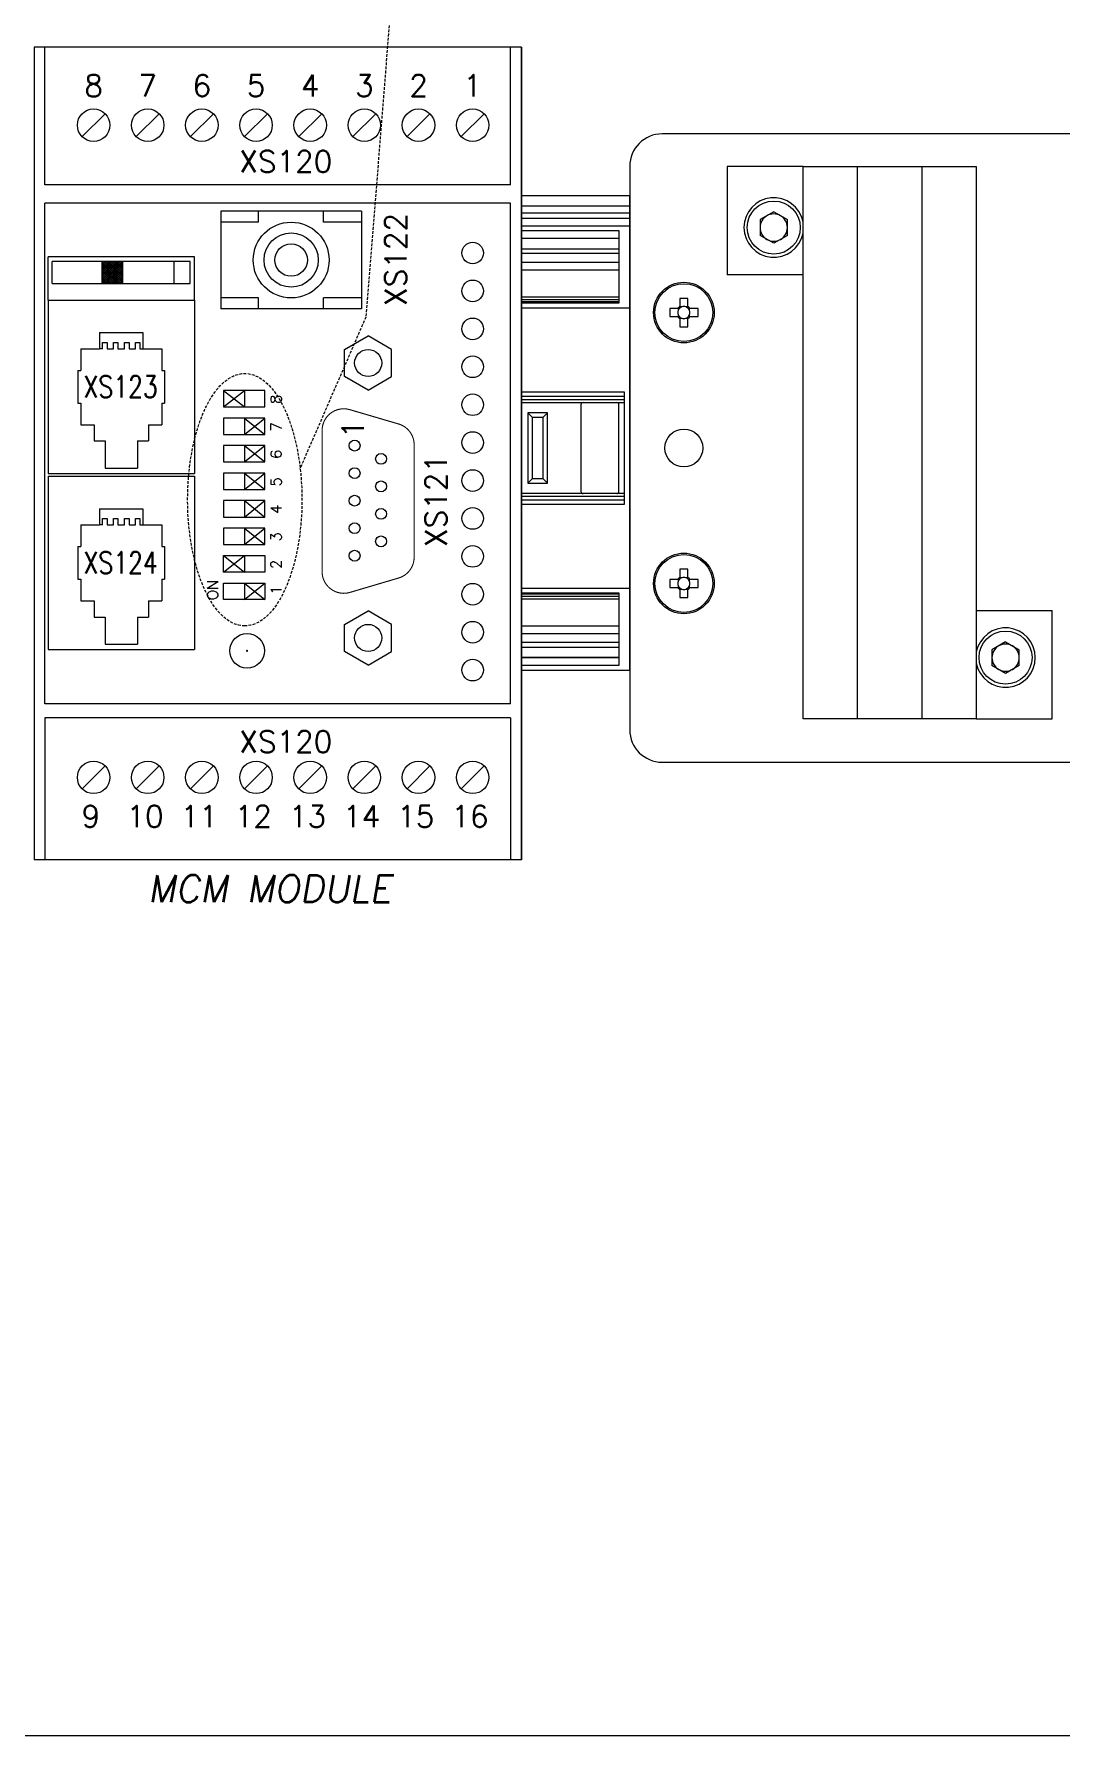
# Model space of a CAD drawing. Extents: x -2993 to 3661, y -4147 to -1441.
# Drawn here: x 1997.8 to 2092.6, y -3728.9 to -3571.8 of the extents above; entities that cross this region are included whole.
import ezdxf
from ezdxf.enums import TextEntityAlignment as Align

# ---------------------------------------------------------------- set-up
doc = ezdxf.new("R2010")
doc.units = 0
doc.header["$LTSCALE"] = 0.1
doc.header["$MEASUREMENT"] = 0
doc.linetypes.add('DASHED', pattern=[19.05, 12.7, -6.35])
doc.layers.get('0').update_dxf_attribs({"linetype": 'CONTINUOUS'})
doc.layers.add('DIM', color=5, linetype='CONTINUOUS')
doc.styles.get("Standard").update_dxf_attribs({"font": 'simplex.shx'})

msp = doc.modelspace()

# ---------------------------------------------------------------- hatches: boundary and pattern name
at = {"lineweight": 13}
h = msp.add_hatch(dxfattribs=at)
h.set_pattern_fill('ANSI37', color=256, angle=180, style=0)
h.set_pattern_definition([(225, (3277.30596, -1324.89629), (0.0883883476, -0.0883883476), []), (315, (3277.30596, -1324.89629), (0.0883883476, 0.0883883476), [])])
h.paths.add_polyline_path([(2004.03, -3594.78), (2005.94, -3594.78), (2005.94, -3592.76), (2004.03, -3592.76)])

# ---------------------------------------------------------------- linework, layer by layer
at = {"linetype": 'DASHED', "lineweight": 13, "ltscale": 0.2}
for p, q in [((2033.81, -3530.33), (2028.41, -3597.89)), ((2028.41, -3597.89), (2022.32, -3611.9))]:
    msp.add_line(p, q, dxfattribs=at)
at = {"lineweight": 13}
for p, q in [((1997.77, -3572.98), (1997.77, -3647.98)), ((1997.77, -3572.98), (1997.77, -3647.98)), ((1997.77, -3572.98), (1997.77, -3647.98)), ((1997.77, -3572.98), (1997.77, -3647.98)), ((1997.77, -3572.98), (1997.77, -3647.98)), ((1997.77, -3572.98), (1997.77, -3647.98)), ((1997.77, -3572.98), (1997.77, -3647.98)), ((1997.77, -3572.98), (1997.77, -3647.98)), ((1997.77, -3572.98), (1997.77, -3647.98)), ((2042.77, -3572.98), (1997.77, -3572.98)), ((2042.77, -3572.98), (1997.77, -3572.98)), ((1997.77, -3573.48), (1997.77, -3647.48)), ((1998.77, -3585.68), (1998.77, -3572.98)), ((2041.77, -3585.68), (2041.77, -3572.98)), ((2042.77, -3572.97), (2042.77, -3647.97)), ((2042.77, -3572.97), (2042.77, -3647.97)), ((2042.77, -3572.97), (2042.77, -3647.97)), ((2042.77, -3572.97), (2042.77, -3647.97)), ((2042.77, -3572.97), (2042.77, -3647.97)), ((2042.77, -3572.97), (2042.77, -3647.97)), ((2042.77, -3572.97), (2042.77, -3647.97)), ((2042.77, -3572.97), (2042.77, -3647.97)), ((2042.77, -3572.97), (2042.77, -3647.97)), ((2042.77, -3572.98), (2042.77, -3647.98)), ((2042.77, -3572.98), (2042.77, -3647.98)), ((2042.77, -3572.98), (2042.77, -3647.98)), ((2042.77, -3572.98), (2042.77, -3647.98)), ((2042.77, -3572.98), (2042.77, -3647.98)), ((2042.77, -3572.98), (2042.77, -3647.98)), ((2042.77, -3572.98), (2042.77, -3647.98)), ((2042.77, -3572.98), (2042.77, -3647.98)), ((2042.77, -3572.98), (2042.77, -3647.98)), ((2042.77, -3573.47), (2042.77, -3647.47)), ((2042.77, -3573.48), (2042.77, -3647.48)), ((2004.33, -3579.12), (2002.21, -3581.24)), ((2009.33, -3579.12), (2007.21, -3581.24)), ((2014.33, -3579.12), (2012.21, -3581.24)), ((2019.33, -3579.12), (2017.21, -3581.24)), ((2024.33, -3579.12), (2022.21, -3581.24)), ((2029.33, -3579.12), (2027.21, -3581.24)), ((2034.33, -3579.12), (2032.21, -3581.24)), ((2039.33, -3579.12), (2037.21, -3581.24)), ((2041.77, -3585.68), (1998.77, -3585.68)), ((1998.77, -3633.58), (1998.77, -3587.38)), ((2041.77, -3587.38), (1998.77, -3587.38)), ((2041.77, -3633.58), (2041.77, -3587.38)), ((2028.01, -3588.13), (2015.01, -3588.13)), ((2015.01, -3588.13), (2015.01, -3597.13)), ((2018.51, -3589.13), (2015.01, -3589.13)), ((2018.51, -3589.13), (2018.51, -3588.13)), ((2024.51, -3589.13), (2024.51, -3588.13)), ((2028.01, -3589.13), (2024.51, -3589.13)), ((2028.01, -3588.13), (2028.01, -3597.13)), ((2012.58, -3592.33), (1999.08, -3592.33)), ((1999.08, -3596.33), (1999.08, -3592.33)), ((2012.58, -3596.33), (2012.58, -3592.33)), ((1999.08, -3596.33), (1999.08, -3612.33)), ((1999.08, -3596.33), (2012.58, -3596.33)), ((2012.58, -3596.33), (2012.58, -3612.33)), ((2018.51, -3596.13), (2015.01, -3596.13)), ((2028.01, -3597.13), (2015.01, -3597.13)), ((2018.51, -3597.13), (2018.51, -3596.13)), ((2024.51, -3597.13), (2024.51, -3596.13)), ((2028.01, -3596.13), (2024.51, -3596.13)), ((2003.83, -3599.33), (2007.83, -3599.33)), ((2003.83, -3599.33), (2003.83, -3600.83)), ((2007.83, -3599.33), (2007.83, -3600.83)), ((2026.45, -3600.88), (2028.62, -3599.63)), ((2030.78, -3600.88), (2028.62, -3599.63)), ((2002.08, -3600.83), (2002.08, -3602.83)), ((2002.08, -3600.83), (2003.83, -3600.83)), ((2004.1, -3600.83), (2003.83, -3600.83)), ((2007.55, -3600.83), (2007.83, -3600.83)), ((2007.83, -3600.83), (2009.58, -3600.83)), ((2009.58, -3600.83), (2009.58, -3602.83)), ((2026.45, -3603.38), (2026.45, -3600.88)), ((2030.78, -3603.38), (2030.78, -3600.88)), ((2001.83, -3602.83), (2002.08, -3602.83)), ((2001.83, -3602.83), (2001.83, -3605.83)), ((2009.58, -3602.83), (2009.83, -3602.83)), ((2009.83, -3602.83), (2009.83, -3605.83)), ((2028.62, -3604.63), (2026.45, -3603.38)), ((2028.62, -3604.63), (2030.78, -3603.38)), ((2015.28, -3606.19), (2017.19, -3604.67)), ((2015.28, -3604.67), (2017.19, -3606.19)), ((2001.83, -3605.83), (2002.08, -3605.83)), ((2002.08, -3605.83), (2002.08, -3607.83)), ((2009.58, -3605.83), (2009.83, -3605.83)), ((2009.58, -3605.83), (2009.58, -3607.83)), ((2002.08, -3607.83), (2003.33, -3607.83)), ((2003.33, -3607.83), (2003.33, -3609.33)), ((2008.33, -3607.83), (2009.58, -3607.83)), ((2008.33, -3607.83), (2008.33, -3609.33)), ((2017.19, -3608.73), (2019.09, -3607.21)), ((2017.19, -3607.21), (2019.09, -3608.73)), ((2003.33, -3609.33), (2004.33, -3609.33)), ((2004.33, -3609.33), (2004.33, -3611.83)), ((2007.33, -3609.33), (2007.33, -3611.83)), ((2007.33, -3609.33), (2008.33, -3609.33)), ((2017.19, -3611.27), (2019.09, -3609.75)), ((2017.19, -3609.75), (2019.09, -3611.27)), ((1999.08, -3612.33), (2012.58, -3612.33)), ((1999.08, -3612.58), (2012.58, -3612.58)), ((1999.08, -3612.58), (1999.08, -3628.58)), ((2004.33, -3611.83), (2007.33, -3611.83)), ((2012.58, -3612.58), (2012.58, -3628.58)), ((2017.19, -3613.81), (2019.09, -3612.29)), ((2017.19, -3612.29), (2019.09, -3613.81)), ((2003.83, -3615.58), (2007.83, -3615.58)), ((2003.83, -3615.58), (2003.83, -3617.08)), ((2007.83, -3615.58), (2007.83, -3617.08)), ((2017.19, -3616.35), (2019.09, -3614.83)), ((2017.19, -3614.83), (2019.09, -3616.35)), ((2002.08, -3617.08), (2002.08, -3619.08)), ((2002.08, -3617.08), (2003.83, -3617.08)), ((2004.1, -3617.08), (2003.83, -3617.08)), ((2007.55, -3617.08), (2007.83, -3617.08)), ((2007.83, -3617.08), (2009.58, -3617.08)), ((2009.58, -3617.08), (2009.58, -3619.08)), ((2017.19, -3618.89), (2019.09, -3617.37)), ((2017.19, -3617.37), (2019.09, -3618.89)), ((2001.83, -3619.08), (2002.08, -3619.08)), ((2001.83, -3619.08), (2001.83, -3622.08)), ((2009.58, -3619.08), (2009.83, -3619.08)), ((2009.83, -3619.08), (2009.83, -3622.08)), ((2015.28, -3621.43), (2017.19, -3619.91)), ((2015.28, -3619.91), (2017.19, -3621.43)), ((2001.83, -3622.08), (2002.08, -3622.08)), ((2002.08, -3622.08), (2002.08, -3624.08)), ((2009.58, -3622.08), (2009.58, -3624.08)), ((2009.58, -3622.08), (2009.83, -3622.08)), ((2017.19, -3623.97), (2019.09, -3622.45)), ((2017.19, -3622.45), (2019.09, -3623.97)), ((2002.08, -3624.08), (2003.33, -3624.08)), ((2003.33, -3624.08), (2003.33, -3625.58)), ((2008.33, -3624.08), (2008.33, -3625.58)), ((2008.33, -3624.08), (2009.58, -3624.08)), ((2003.33, -3625.58), (2004.33, -3625.58)), ((2004.33, -3625.58), (2004.33, -3628.08)), ((2007.33, -3625.58), (2008.33, -3625.58)), ((2007.33, -3625.58), (2007.33, -3628.08)), ((2026.45, -3626.26), (2028.62, -3625.01)), ((2030.78, -3626.26), (2028.62, -3625.01)), ((2026.45, -3628.76), (2026.45, -3626.26)), ((2030.78, -3628.76), (2030.78, -3626.26)), ((1999.08, -3628.58), (2012.58, -3628.58)), ((2004.33, -3628.08), (2007.33, -3628.08)), ((2028.62, -3630.01), (2026.45, -3628.76)), ((2028.62, -3630.01), (2030.78, -3628.76)), ((2041.77, -3633.58), (1998.77, -3633.58)), ((2041.77, -3634.88), (1998.77, -3634.88)), ((1998.77, -3634.88), (1998.77, -3647.98)), ((2041.77, -3634.88), (2041.77, -3647.98)), ((2004.33, -3639.32), (2002.21, -3641.44)), ((2009.33, -3639.32), (2007.21, -3641.44)), ((2014.33, -3639.32), (2012.21, -3641.44)), ((2019.33, -3639.32), (2017.21, -3641.44)), ((2024.33, -3639.32), (2022.21, -3641.44)), ((2029.33, -3639.32), (2027.21, -3641.44)), ((2034.33, -3639.32), (2032.21, -3641.44)), ((2039.33, -3639.32), (2037.21, -3641.44)), ((2042.77, -3647.98), (1997.77, -3647.98))]:
    msp.add_line(p, q, dxfattribs=at)
at = {"color": 7, "linetype": 'Continuous', "lineweight": 13}
for p, q in [((2042.77, -3647.98), (2042.77, -3572.98)), ((2042.77, -3572.98), (2042.77, -3599.48)), ((2042.77, -3573.47), (2042.77, -3647.47)), ((2042.77, -3573.47), (2042.77, -3647.47)), ((2042.77, -3573.47), (2042.77, -3599.97)), ((2097.77, -3580.98), (2055.77, -3580.98)), ((2052.77, -3583.98), (2052.77, -3635.98)), ((2061.77, -3583.98), (2061.77, -3593.98)), ((2068.77, -3583.98), (2061.77, -3583.98)), ((2068.77, -3634.98), (2068.77, -3583.98)), ((2068.77, -3583.98), (2073.77, -3583.98)), ((2073.77, -3583.98), (2073.77, -3634.98)), ((2073.77, -3583.98), (2079.77, -3583.98)), ((2079.77, -3634.98), (2079.77, -3583.98)), ((2079.77, -3583.98), (2084.77, -3583.98)), ((2084.77, -3583.98), (2084.77, -3634.98)), ((2042.77, -3586.68), (2042.77, -3587.66)), ((2042.77, -3586.68), (2052.77, -3586.68)), ((2042.77, -3587.66), (2042.77, -3588.28)), ((2052.77, -3587.66), (2042.77, -3587.66)), ((2042.77, -3589.88), (2042.77, -3587.88)), ((2052.77, -3587.66), (2052.77, -3586.68)), ((2052.77, -3588.28), (2052.77, -3587.66)), ((2042.77, -3588.78), (2042.77, -3588.28)), ((2042.77, -3588.28), (2052.77, -3588.28)), ((2042.77, -3588.78), (2042.77, -3589.48)), ((2052.77, -3588.78), (2042.77, -3588.78)), ((2042.77, -3589.48), (2042.77, -3589.91)), ((2042.77, -3589.48), (2052.77, -3589.48)), ((2052.77, -3588.78), (2052.77, -3588.28)), ((2052.77, -3589.48), (2052.77, -3588.78)), ((2052.77, -3597.03), (2052.77, -3589.48)), ((2066.07, -3588.17), (2064.81, -3588.9)), ((2064.81, -3588.9), (2064.81, -3590.35)), ((2066.07, -3588.17), (2067.33, -3588.9)), ((2067.33, -3590.35), (2067.33, -3588.9)), ((2042.77, -3611.38), (2042.77, -3589.88)), ((2042.77, -3590.61), (2042.77, -3589.91)), ((2042.77, -3589.91), (2051.77, -3589.91)), ((2042.77, -3590.65), (2042.77, -3590.61)), ((2042.77, -3590.61), (2051.77, -3590.61)), ((2042.77, -3591.61), (2042.77, -3590.65)), ((2051.77, -3590.65), (2042.77, -3590.65)), ((2051.77, -3589.91), (2051.77, -3596.6)), ((2066.07, -3591.08), (2064.81, -3590.35)), ((2067.33, -3590.35), (2066.07, -3591.08)), ((2042.77, -3592.04), (2042.77, -3591.61)), ((2051.77, -3591.61), (2042.77, -3591.61)), ((2042.77, -3592.04), (2042.77, -3592.82)), ((2051.77, -3592.04), (2042.77, -3592.04)), ((2042.77, -3593.53), (2042.77, -3592.82)), ((2042.77, -3592.82), (2051.77, -3592.82)), ((2042.77, -3596.06), (2042.77, -3593.53)), ((2042.77, -3593.53), (2051.77, -3593.53)), ((2068.77, -3593.98), (2061.77, -3593.98)), ((2042.77, -3596.06), (2042.77, -3596.26)), ((2051.77, -3596.06), (2042.77, -3596.06)), ((2042.77, -3596.5), (2042.77, -3596.26)), ((2042.77, -3596.26), (2051.77, -3596.26)), ((2042.77, -3596.6), (2042.77, -3596.5)), ((2051.77, -3596.5), (2042.77, -3596.5)), ((2051.77, -3596.6), (2042.77, -3596.6)), ((2042.77, -3596.6), (2042.77, -3597.03)), ((2042.77, -3597.03), (2052.77, -3597.03)), ((2042.77, -3597.03), (2042.77, -3604.78)), ((2052.77, -3622.92), (2052.77, -3597.03)), ((2057.21, -3597.11), (2056.46, -3597.11)), ((2057.24, -3597.11), (2057.24, -3597.3)), ((2057.4, -3596.17), (2057.4, -3596.91)), ((2057.6, -3596.95), (2057.4, -3596.95)), ((2058.14, -3596.95), (2057.95, -3596.95)), ((2058.14, -3596.91), (2058.14, -3596.17)), ((2058.3, -3597.3), (2058.3, -3597.11)), ((2059.08, -3597.11), (2058.34, -3597.11)), ((2056.46, -3597.85), (2057.21, -3597.85)), ((2057.24, -3597.65), (2057.24, -3597.85)), ((2057.4, -3598), (2057.6, -3598)), ((2057.4, -3598.04), (2057.4, -3598.78)), ((2057.95, -3598), (2058.14, -3598)), ((2058.14, -3598.78), (2058.14, -3598.04)), ((2058.3, -3597.85), (2058.3, -3597.65)), ((2058.34, -3597.85), (2059.08, -3597.85)), ((2042.77, -3605.18), (2042.77, -3604.78)), ((2042.77, -3604.78), (2052.27, -3604.78)), ((2042.77, -3605.54), (2042.77, -3605.18)), ((2042.77, -3605.18), (2052.27, -3605.18)), ((2052.27, -3604.78), (2052.27, -3615.18)), ((2042.77, -3605.78), (2042.77, -3605.54)), ((2052.27, -3605.54), (2042.77, -3605.54)), ((2042.77, -3605.78), (2052.27, -3605.78)), ((2042.77, -3614.18), (2042.77, -3605.78)), ((2043.37, -3606.73), (2043.77, -3607.13)), ((2045.17, -3606.73), (2043.37, -3606.73)), ((2043.37, -3606.73), (2043.37, -3613.23)), ((2044.77, -3607.13), (2045.17, -3606.73)), ((2045.17, -3613.23), (2045.17, -3606.73)), ((2048.27, -3605.98), (2048.27, -3613.98)), ((2051.77, -3613.98), (2051.77, -3605.98)), ((2043.77, -3607.13), (2044.77, -3607.13)), ((2043.77, -3607.13), (2043.77, -3612.83)), ((2044.77, -3612.83), (2044.77, -3607.13)), ((2043.77, -3612.83), (2043.37, -3613.23)), ((2043.37, -3613.23), (2045.17, -3613.23)), ((2044.77, -3612.83), (2043.77, -3612.83)), ((2045.17, -3613.23), (2044.77, -3612.83)), ((2042.77, -3614.41), (2042.77, -3614.18)), ((2052.27, -3614.18), (2042.77, -3614.18)), ((2042.77, -3614.78), (2042.77, -3614.41)), ((2042.77, -3614.41), (2052.27, -3614.41)), ((2042.77, -3615.18), (2042.77, -3614.78)), ((2052.27, -3614.78), (2042.77, -3614.78)), ((2052.27, -3615.18), (2042.77, -3615.18)), ((2042.77, -3615.18), (2042.77, -3622.92)), ((2042.77, -3620.48), (2042.77, -3637.16)), ((2042.77, -3620.97), (2042.77, -3637.66)), ((2057.21, -3622.11), (2056.46, -3622.11)), ((2057.24, -3622.11), (2057.24, -3622.3)), ((2057.24, -3622.65), (2057.24, -3622.85)), ((2057.4, -3621.17), (2057.4, -3621.91)), ((2057.6, -3621.95), (2057.4, -3621.95)), ((2058.14, -3621.95), (2057.95, -3621.95)), ((2058.14, -3621.91), (2058.14, -3621.17)), ((2058.3, -3622.3), (2058.3, -3622.11)), ((2058.3, -3622.85), (2058.3, -3622.65)), ((2059.08, -3622.11), (2058.34, -3622.11)), ((2042.77, -3622.92), (2042.77, -3623.36)), ((2042.77, -3622.92), (2052.77, -3622.92)), ((2042.77, -3623.36), (2051.77, -3623.36)), ((2042.77, -3623.45), (2042.77, -3623.36)), ((2042.77, -3623.45), (2051.77, -3623.45)), ((2042.77, -3623.69), (2042.77, -3623.45)), ((2051.77, -3623.69), (2042.77, -3623.69)), ((2042.77, -3623.69), (2042.77, -3623.89)), ((2042.77, -3623.89), (2051.77, -3623.89)), ((2042.77, -3626.43), (2042.77, -3623.89)), ((2051.77, -3623.36), (2051.77, -3630.04)), ((2052.77, -3630.48), (2052.77, -3622.92)), ((2056.46, -3622.85), (2057.21, -3622.85)), ((2057.4, -3623), (2057.6, -3623)), ((2057.4, -3623.04), (2057.4, -3623.78)), ((2057.95, -3623), (2058.14, -3623)), ((2058.14, -3623.78), (2058.14, -3623.04)), ((2058.34, -3622.85), (2059.08, -3622.85)), ((2084.77, -3624.98), (2091.77, -3624.98)), ((2091.77, -3634.98), (2091.77, -3624.98)), ((2051.77, -3626.43), (2042.77, -3626.43)), ((2042.77, -3627.14), (2042.77, -3626.43)), ((2051.77, -3627.14), (2042.77, -3627.14)), ((2042.77, -3627.14), (2042.77, -3627.91)), ((2042.77, -3627.91), (2051.77, -3627.91)), ((2042.77, -3628.35), (2042.77, -3627.91)), ((2042.77, -3628.35), (2051.77, -3628.35)), ((2042.77, -3629.3), (2042.77, -3628.35)), ((2087.47, -3627.87), (2086.21, -3628.6)), ((2086.21, -3628.6), (2086.21, -3630.05)), ((2087.47, -3627.87), (2088.73, -3628.6)), ((2088.73, -3630.05), (2088.73, -3628.6)), ((2042.77, -3629.3), (2051.77, -3629.3)), ((2042.77, -3629.35), (2042.77, -3629.3)), ((2051.77, -3629.35), (2042.77, -3629.35)), ((2042.77, -3630.04), (2042.77, -3629.35)), ((2051.77, -3630.04), (2042.77, -3630.04)), ((2042.77, -3630.04), (2042.77, -3630.48)), ((2042.77, -3630.48), (2052.77, -3630.48)), ((2087.47, -3630.78), (2086.21, -3630.05)), ((2088.73, -3630.05), (2087.47, -3630.78)), ((2073.77, -3634.98), (2068.77, -3634.98)), ((2079.77, -3634.98), (2073.77, -3634.98)), ((2084.77, -3634.98), (2079.77, -3634.98)), ((2084.77, -3634.98), (2091.77, -3634.98)), ((2055.77, -3638.98), (2097.77, -3638.98)), ((2042.77, -3642.33), (2042.77, -3647.47))]:
    msp.add_line(p, q, dxfattribs=at)
at = {"linetype": 'Continuous', "lineweight": 13}
for p, q in [((2012.2, -3592.76), (1999.45, -3592.76)), ((1999.45, -3594.78), (1999.45, -3592.76)), ((2004.03, -3592.76), (2004.03, -3594.78)), ((2005.94, -3592.76), (2005.94, -3594.78)), ((2010.7, -3594.78), (2010.7, -3592.76)), ((2012.2, -3594.78), (2012.2, -3592.76)), ((1999.45, -3594.78), (2012.2, -3594.78)), ((2004.1, -3600.24), (2004.51, -3600.24)), ((2004.1, -3600.83), (2004.1, -3600.24)), ((2004.51, -3600.24), (2004.51, -3600.83)), ((2005.12, -3600.24), (2005.52, -3600.24)), ((2005.12, -3600.83), (2005.12, -3600.24)), ((2005.52, -3600.24), (2005.52, -3600.83)), ((2006.13, -3600.83), (2006.13, -3600.24)), ((2006.13, -3600.24), (2006.54, -3600.24)), ((2006.54, -3600.24), (2006.54, -3600.83)), ((2007.15, -3600.24), (2007.55, -3600.24)), ((2007.15, -3600.83), (2007.15, -3600.24)), ((2007.55, -3600.24), (2007.55, -3600.83)), ((2004.51, -3600.83), (2005.12, -3600.83)), ((2005.52, -3600.83), (2006.13, -3600.83)), ((2006.54, -3600.83), (2007.15, -3600.83)), ((2019.09, -3604.67), (2015.28, -3604.67)), ((2015.28, -3604.67), (2015.28, -3606.19)), ((2017.19, -3604.67), (2017.19, -3606.19)), ((2019.09, -3606.19), (2019.09, -3604.67)), ((2015.28, -3606.19), (2019.09, -3606.19)), ((2019.09, -3607.21), (2015.28, -3607.21)), ((2015.28, -3607.21), (2015.28, -3608.73)), ((2017.19, -3607.21), (2017.19, -3608.73)), ((2019.09, -3608.73), (2019.09, -3607.21)), ((2015.28, -3608.73), (2019.09, -3608.73)), ((2019.09, -3609.75), (2015.28, -3609.75)), ((2015.28, -3609.75), (2015.28, -3611.27)), ((2017.19, -3609.75), (2017.19, -3611.27)), ((2019.09, -3611.27), (2019.09, -3609.75)), ((2015.28, -3611.27), (2019.09, -3611.27)), ((2019.09, -3612.29), (2015.28, -3612.29)), ((2015.28, -3612.29), (2015.28, -3613.81)), ((2017.19, -3612.29), (2017.19, -3613.81)), ((2019.09, -3613.81), (2019.09, -3612.29)), ((2015.28, -3613.81), (2019.09, -3613.81)), ((2019.09, -3614.83), (2015.28, -3614.83)), ((2015.28, -3614.83), (2015.28, -3616.35)), ((2015.28, -3616.35), (2019.09, -3616.35)), ((2017.19, -3614.83), (2017.19, -3616.35)), ((2019.09, -3616.35), (2019.09, -3614.83)), ((2004.1, -3617.08), (2004.1, -3616.49)), ((2004.1, -3616.49), (2004.51, -3616.49)), ((2004.51, -3616.49), (2004.51, -3617.08)), ((2004.51, -3617.08), (2005.12, -3617.08)), ((2005.12, -3616.49), (2005.52, -3616.49)), ((2005.12, -3617.08), (2005.12, -3616.49)), ((2005.52, -3616.49), (2005.52, -3617.08)), ((2005.52, -3617.08), (2006.13, -3617.08)), ((2006.13, -3617.08), (2006.13, -3616.49)), ((2006.13, -3616.49), (2006.54, -3616.49)), ((2006.54, -3616.49), (2006.54, -3617.08)), ((2006.54, -3617.08), (2007.15, -3617.08)), ((2007.15, -3617.08), (2007.15, -3616.49)), ((2007.15, -3616.49), (2007.55, -3616.49)), ((2007.55, -3616.49), (2007.55, -3617.08)), ((2019.09, -3617.37), (2015.28, -3617.37)), ((2015.28, -3617.37), (2015.28, -3618.89)), ((2017.19, -3617.37), (2017.19, -3618.89)), ((2019.09, -3618.89), (2019.09, -3617.37)), ((2015.28, -3618.89), (2019.09, -3618.89)), ((2015.28, -3619.91), (2019.09, -3619.91)), ((2015.28, -3621.43), (2015.28, -3619.91)), ((2017.19, -3619.91), (2017.19, -3621.43)), ((2019.09, -3619.91), (2019.09, -3621.43)), ((2019.09, -3621.43), (2015.28, -3621.43)), ((2015.28, -3622.45), (2019.09, -3622.45)), ((2015.28, -3623.97), (2015.28, -3622.45)), ((2017.19, -3622.45), (2017.19, -3623.97)), ((2019.09, -3622.45), (2019.09, -3623.97)), ((2019.09, -3623.97), (2015.28, -3623.97))]:
    msp.add_line(p, q, dxfattribs=at)
at = {"lineweight": 13, "const_width": 0.1}
for points in [[(2024.37, -3608.35), (2024.37, -3621.39, 0.500706), (2026.93, -3623.31), (2031.43, -3621.98, 0.332706), (2032.87, -3620.06), (2032.87, -3609.68, 0.332706), (2031.43, -3607.76), (2026.93, -3606.44, 0.500706)], [(2017.49, -3628.7, 1), (2017.39, -3628.7, 1)]]:
    msp.add_lwpolyline(points, format="xyb", close=True, dxfattribs=at)
at = {"lineweight": 13}
for centre, radius in [((2003.27, -3580.18), 1.5), ((2008.27, -3580.18), 1.5), ((2013.27, -3580.18), 1.5), ((2018.27, -3580.18), 1.5), ((2023.27, -3580.18), 1.5), ((2028.27, -3580.18), 1.5), ((2033.27, -3580.18), 1.5), ((2038.27, -3580.18), 1.5), ((2021.51, -3592.63), 2.5), ((2038.27, -3591.98), 1), ((2038.27, -3595.48), 1), ((2038.27, -3598.98), 1), ((2028.62, -3602.13), 1.25), ((2038.27, -3602.48), 1), ((2038.27, -3605.98), 1), ((2038.27, -3609.48), 1), ((2027.37, -3609.76), 0.5), ((2029.81, -3610.98), 0.5), ((2027.37, -3612.3), 0.5), ((2029.81, -3613.52), 0.5), ((2038.27, -3612.98), 1), ((2027.37, -3614.84), 0.5), ((2029.81, -3616.06), 0.5), ((2038.27, -3616.48), 1), ((2027.37, -3617.38), 0.5), ((2027.37, -3619.92), 0.5), ((2027.37, -3619.92), 0.5), ((2029.81, -3618.6), 0.5), ((2038.27, -3619.98), 1), ((2038.27, -3623.48), 1), ((2017.44, -3628.7), 1.6), ((2028.62, -3627.51), 1.25), ((2038.27, -3626.98), 1), ((2038.27, -3630.48), 1), ((2003.27, -3640.38), 1.5), ((2008.27, -3640.38), 1.5), ((2013.27, -3640.38), 1.5), ((2018.27, -3640.38), 1.5), ((2023.27, -3640.38), 1.5), ((2028.27, -3640.38), 1.5), ((2033.27, -3640.38), 1.5), ((2038.27, -3640.38), 1.5)]:
    msp.add_circle(centre, radius, dxfattribs=at)
at = {"color": 7, "linetype": 'Continuous', "lineweight": 13}
for centre, radius in [((2066.07, -3589.63), 2.45), ((2057.77, -3597.48), 2.8), ((2057.77, -3597.48), 2.67), ((2057.77, -3609.98), 1.75), ((2057.77, -3622.48), 2.8), ((2057.77, -3622.48), 2.67), ((2087.47, -3629.33), 2.45)]:
    msp.add_circle(centre, radius, dxfattribs=at)
at = {"linetype": 'Continuous', "lineweight": 13}
for radius in [3.5, 1.5]:
    msp.add_circle((2021.51, -3592.63), radius, dxfattribs=at)
at = {"color": 7, "linetype": 'Continuous', "lineweight": 13}
for centre, radius, start, end in [((2055.77, -3583.98), 3, 90, 180), ((2066.07, -3589.63), 2.75, 10.9425, 349.0575), ((2066.07, -3589.63), 1.26, 120, 180), ((2066.07, -3589.63), 1.26, 180, 240), ((2066.07, -3589.63), 1.26, 60, 120), ((2066.07, -3589.63), 1.26, 0, 60), ((2066.07, -3589.63), 1.26, 300, 0), ((2066.07, -3589.63), 1.26, 240, 300), ((2067.42, -3597.48), 10.96, 178.0654, 181.9346), ((2057.77, -3597.48), 0.675, 123.2306, 146.7694), ((2057.77, -3597.48), 0.556, 161.5698, 198.4302), ((2057.77, -3597.48), 0.556, 138.2818, 161.5698), ((2057.77, -3597.48), 0.556, 131.7182, 138.2818), ((2057.77, -3607.08), 10.91, 88.0572, 91.9428), ((2057.77, -3597.48), 0.556, 108.4302, 131.7182), ((2057.77, -3597.48), 0.556, 71.5698, 108.4302), ((2057.77, -3597.48), 0.556, 48.2818, 71.5698), ((2057.77, -3597.48), 0.675, 33.2306, 56.7694), ((2057.77, -3597.48), 0.556, 41.7182, 48.2818), ((2057.77, -3597.48), 0.556, 18.4302, 41.7182), ((2057.77, -3597.48), 0.556, 341.5698, 18.4302), ((2048.11, -3597.48), 10.98, 358.0685, 1.9315), ((2057.77, -3597.48), 0.675, 213.2306, 236.7694), ((2057.77, -3597.48), 0.556, 198.4302, 221.7182), ((2057.77, -3597.48), 0.556, 221.7182, 228.2818), ((2057.77, -3597.48), 0.556, 228.2818, 251.5698), ((2057.77, -3587.78), 11.01, 268.0737, 271.9263), ((2057.77, -3597.48), 0.556, 251.5698, 288.4302), ((2057.77, -3597.48), 0.556, 288.4302, 311.7182), ((2057.77, -3597.48), 0.675, 303.2306, 326.7694), ((2057.77, -3597.48), 0.556, 311.7182, 318.2818), ((2057.77, -3597.48), 0.556, 318.2818, 341.5698), ((2048.47, -3605.98), 0.2, 90, 180), ((2051.57, -3605.98), 0.2, 0, 90), ((2048.47, -3613.98), 0.2, 180, 270), ((2051.57, -3613.98), 0.2, 270, 0), ((2067.42, -3622.48), 10.96, 178.0654, 181.9346), ((2057.77, -3622.48), 0.675, 123.2306, 146.7694), ((2057.77, -3622.48), 0.556, 161.5698, 198.4302), ((2057.77, -3622.48), 0.556, 138.2818, 161.5698), ((2057.77, -3622.48), 0.556, 198.4302, 221.7182), ((2057.77, -3622.48), 0.556, 131.7182, 138.2818), ((2057.77, -3632.08), 10.91, 88.0572, 91.9428), ((2057.77, -3622.48), 0.556, 108.4302, 131.7182), ((2057.77, -3622.48), 0.556, 71.5698, 108.4302), ((2057.77, -3622.48), 0.556, 48.2818, 71.5698), ((2057.77, -3622.48), 0.675, 33.2306, 56.7694), ((2057.77, -3622.48), 0.556, 41.7182, 48.2818), ((2057.77, -3622.48), 0.556, 18.4302, 41.7182), ((2057.77, -3622.48), 0.556, 318.2818, 341.5698), ((2057.77, -3622.48), 0.556, 341.5698, 18.4302), ((2048.11, -3622.48), 10.98, 358.0685, 1.9315), ((2057.77, -3622.48), 0.675, 213.2306, 236.7694), ((2057.77, -3622.48), 0.556, 221.7182, 228.2818), ((2057.77, -3622.48), 0.556, 228.2818, 251.5698), ((2057.77, -3612.78), 11.01, 268.0737, 271.9263), ((2057.77, -3622.48), 0.556, 251.5698, 288.4302), ((2057.77, -3622.48), 0.556, 288.4302, 311.7182), ((2057.77, -3622.48), 0.675, 303.2306, 326.7694), ((2057.77, -3622.48), 0.556, 311.7182, 318.2818), ((2087.47, -3629.33), 2.75, 0, 169.0575), ((2087.47, -3629.33), 1.26, 120, 180), ((2087.47, -3629.33), 1.26, 60, 120), ((2087.47, -3629.33), 1.26, 0, 60), ((2087.47, -3629.33), 2.75, 190.9425, 0), ((2087.47, -3629.33), 1.26, 180, 240), ((2087.47, -3629.33), 1.26, 240, 300), ((2087.47, -3629.33), 1.26, 300, 0), ((2055.77, -3635.98), 3, 180, 270)]:
    msp.add_arc(centre, radius, start, end, dxfattribs=at)
for centre, major_axis, start_param, end_param in [((2057.7, -3597.48), (0.492, 0), 2.77218, 3.511006), ((2057.77, -3597.41), (0, 0.492), 5.913772, 6.652598), ((2057.84, -3597.48), (0.492, 0), 5.913772, 6.652598), ((2057.77, -3597.55), (0, 0.492), 2.77218, 3.511006), ((2057.7, -3622.48), (0.492, 0), 2.77218, 3.511006), ((2057.77, -3622.41), (0, 0.492), 5.913772, 6.652598), ((2057.84, -3622.48), (0.492, 0), 5.913772, 6.652598), ((2057.77, -3622.55), (0, 0.492), 2.77218, 3.511006)]:
    msp.add_ellipse(centre, major_axis=major_axis, ratio=0.990116, start_param=start_param, end_param=end_param, dxfattribs=at)
at = {"linetype": 'DASHED', "lineweight": 13, "ltscale": 0.2}
msp.add_ellipse((2017.23, -3614.75), major_axis=(0, -11.65), ratio=0.453216, dxfattribs=at)
at = {"color": 7, "linetype": 'Continuous', "lineweight": 13}
for points, knots in [([(2057.36, -3597.11), (2057.35, -3597.11), (2057.3, -3597.11), (2057.25, -3597.11), (2057.21, -3597.11), (2057.21, -3597.11)], [0, 0, 0, 0, 0.160619, 0.883258, 1, 1, 1, 1]), ([(2057.4, -3596.91), (2057.4, -3596.92), (2057.4, -3596.96), (2057.4, -3597.01), (2057.4, -3597.05), (2057.4, -3597.06)], [0, 0, 0, 0, 0.116744, 0.83938, 1, 1, 1, 1]), ([(2058.14, -3597.06), (2058.14, -3597.05), (2058.14, -3597.01), (2058.14, -3596.96), (2058.14, -3596.92), (2058.14, -3596.91)], [0, 0, 0, 0, 0.16062, 0.883256, 1, 1, 1, 1]), ([(2058.34, -3597.11), (2058.33, -3597.11), (2058.29, -3597.11), (2058.24, -3597.11), (2058.19, -3597.11), (2058.19, -3597.11)], [0, 0, 0, 0, 0.1167431, 0.8393811, 1, 1, 1, 1]), ([(2057.21, -3597.85), (2057.21, -3597.85), (2057.25, -3597.85), (2057.3, -3597.85), (2057.35, -3597.85), (2057.36, -3597.85)], [0, 0, 0, 0, 0.116742, 0.839381, 1, 1, 1, 1]), ([(2057.4, -3597.89), (2057.4, -3597.9), (2057.4, -3597.95), (2057.4, -3598), (2057.4, -3598.04), (2057.4, -3598.04)], [0, 0, 0, 0, 0.160621, 0.883258, 1, 1, 1, 1]), ([(2058.14, -3598.04), (2058.14, -3598.04), (2058.14, -3598), (2058.14, -3597.95), (2058.14, -3597.9), (2058.14, -3597.89)], [0, 0, 0, 0, 0.116742, 0.839379, 1, 1, 1, 1]), ([(2058.19, -3597.85), (2058.19, -3597.85), (2058.24, -3597.85), (2058.29, -3597.85), (2058.33, -3597.85), (2058.34, -3597.85)], [0, 0, 0, 0, 0.1606189, 0.8832569, 1, 1, 1, 1]), ([(2057.36, -3622.11), (2057.35, -3622.11), (2057.3, -3622.11), (2057.25, -3622.11), (2057.21, -3622.11), (2057.21, -3622.11)], [0, 0, 0, 0, 0.160619, 0.883258, 1, 1, 1, 1]), ([(2057.4, -3621.91), (2057.4, -3621.92), (2057.4, -3621.96), (2057.4, -3622.01), (2057.4, -3622.05), (2057.4, -3622.06)], [0, 0, 0, 0, 0.116744, 0.83938, 1, 1, 1, 1]), ([(2058.14, -3622.06), (2058.14, -3622.05), (2058.14, -3622.01), (2058.14, -3621.96), (2058.14, -3621.92), (2058.14, -3621.91)], [0, 0, 0, 0, 0.16062, 0.883256, 1, 1, 1, 1]), ([(2058.34, -3622.11), (2058.33, -3622.11), (2058.29, -3622.11), (2058.24, -3622.11), (2058.19, -3622.11), (2058.19, -3622.11)], [0, 0, 0, 0, 0.1167431, 0.8393811, 1, 1, 1, 1]), ([(2057.21, -3622.85), (2057.21, -3622.85), (2057.25, -3622.85), (2057.3, -3622.85), (2057.35, -3622.85), (2057.36, -3622.85)], [0, 0, 0, 0, 0.116742, 0.839381, 1, 1, 1, 1]), ([(2057.4, -3622.89), (2057.4, -3622.9), (2057.4, -3622.95), (2057.4, -3623), (2057.4, -3623.04), (2057.4, -3623.04)], [0, 0, 0, 0, 0.160621, 0.883258, 1, 1, 1, 1]), ([(2058.14, -3623.04), (2058.14, -3623.04), (2058.14, -3623), (2058.14, -3622.95), (2058.14, -3622.9), (2058.14, -3622.89)], [0, 0, 0, 0, 0.116742, 0.839379, 1, 1, 1, 1]), ([(2058.19, -3622.85), (2058.19, -3622.85), (2058.24, -3622.85), (2058.29, -3622.85), (2058.33, -3622.85), (2058.34, -3622.85)], [0, 0, 0, 0, 0.1606189, 0.8832569, 1, 1, 1, 1])]:
    msp.add_open_spline(points, degree=3, knots=knots, dxfattribs=at)
at = {"layer": 'DIM', "lineweight": 13}
msp.add_lwpolyline([(1775.93, -3225.1), (2359.75, -3225.1), (2359.75, -3728.86), (1775.93, -3728.86)], close=True, dxfattribs=at)

# ---------------------------------------------------------------- texts
at = {"lineweight": 13}
for s, p in [('8', (2003.27, -3577.53)), ('7', (2008.27, -3577.53)), ('6', (2013.27, -3577.53)), ('5', (2018.27, -3577.53)), ('4', (2023.27, -3577.53)), ('3', (2028.27, -3577.53)), ('2', (2033.27, -3577.53)), ('1', (2038.27, -3577.53)), ('XS120', (2021.02, -3584.53)), ('XS120', (2021.02, -3638.08))]:
    msp.add_text(s, height=2, dxfattribs=at).set_placement(p, align=Align.CENTER)
for s, p in [('XS122', (2031.17, -3592.57)), ('XS121', (2034.87, -3614.83))]:
    msp.add_text(s, height=2, rotation=90, dxfattribs=at).set_placement(p, align=Align.MIDDLE_CENTER)
at = {"lineweight": 13, "width": 0.8}
for s, p in [('XS123', (2005.77, -3604.31)), ('XS124', (2005.77, -3620.56))]:
    msp.add_text(s, height=2, dxfattribs=at).set_placement(p, align=Align.MIDDLE_CENTER)
at = {"linetype": 'Continuous', "lineweight": 13}
for s, p in [('8', (2020.62, -3605.91)), ('7', (2020.62, -3608.45)), ('6', (2020.62, -3610.99)), ('5', (2020.62, -3613.53)), ('4', (2020.62, -3616.07)), ('3', (2020.62, -3618.61)), ('2', (2020.62, -3621.15)), ('ON', (2014.76, -3624.02)), ('1', (2020.62, -3623.5))]:
    msp.add_text(s, height=1, rotation=90, dxfattribs=at).set_placement(p)
at = {"lineweight": 13}
msp.add_text('1', height=2, rotation=90, dxfattribs=at).set_placement((2028.21, -3608.22), align=Align.CENTER)
at = {"lineweight": 13, "text_generation_flag": 6}
for s, p in [('9', (2003.02, -3644.98)), ('10', (2008.02, -3644.98)), ('11', (2013.02, -3644.98)), ('12', (2018.02, -3644.98)), ('13', (2023.02, -3644.98)), ('14', (2028.02, -3644.98)), ('15', (2033.02, -3644.98)), ('16', (2038.02, -3644.98))]:
    msp.add_text(s, height=2, rotation=180, dxfattribs=at).set_placement(p, align=Align.CENTER)
at = {"lineweight": 13, "oblique": 10}
msp.add_text('MCM MODULE', height=2.5, dxfattribs=at).set_placement((2019.52, -3651.91), align=Align.CENTER)

doc.saveas('drawing.dxf')
